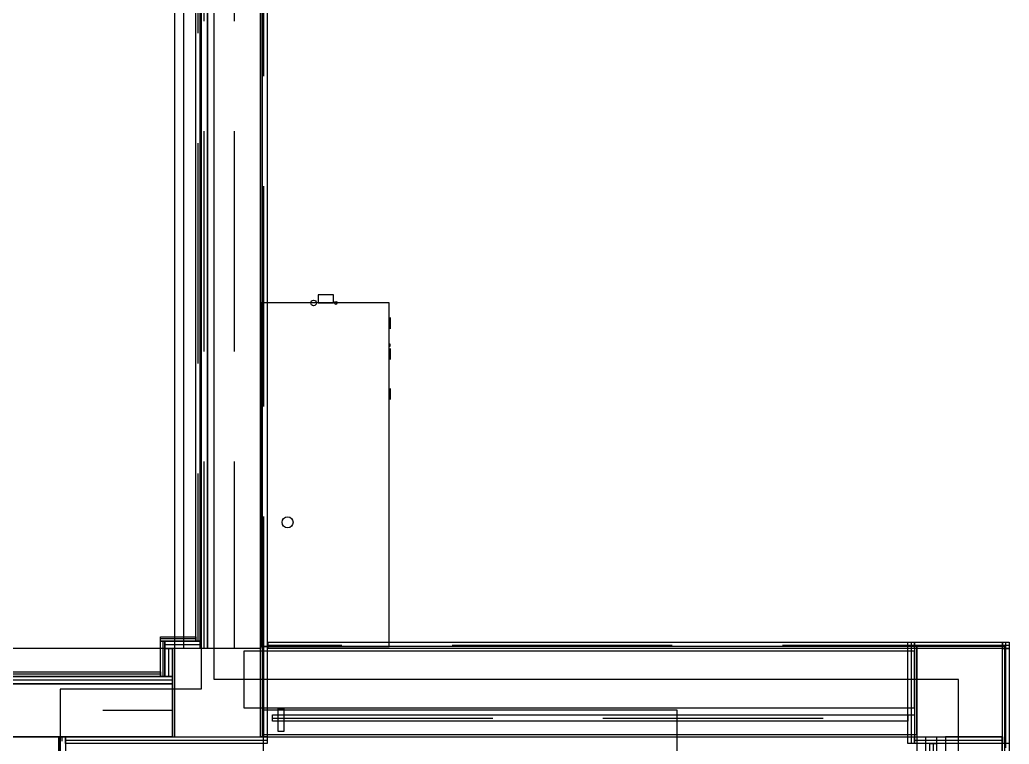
# Model space of a CAD drawing. Extents: x -23.2 to 18.8, y -18.4 to 11.3.
# Drawn here: x 5.442 to 7.689, y 0.619 to 2.264 of the extents above; entities that cross this region are included whole.
import ezdxf

# ---------------------------------------------------------------- set-up
doc = ezdxf.new("R2010")
doc.units = 0
doc.linetypes.add('DASHED', pattern=[0.75, 0.5, -0.25])
for name, color, linetype in [('BUILDINGELEMENTPROXY', 8, 'CONTINUOUS'), ('COVERING', 8, 'CONTINUOUS'), ('EJE_MUROS', 8, 'CONTINUOUS'), ('LOSAS', 3, 'CONTINUOUS'), ('MUROS', 7, 'CONTINUOUS'), ('RAILING', 8, 'CONTINUOUS'), ('VIGAS', 5, 'CONTINUOUS')]:
    doc.layers.add(name, color=color, linetype=linetype)

msp = doc.modelspace()

# ---------------------------------------------------------------- linework, layer by layer
at = {"layer": 'BUILDINGELEMENTPROXY'}
for p, q in [((5.9913, 1.6209), (5.9913, 0.8409)), ((6.2813, 1.6209), (5.9913, 1.6209)), ((6.155, 1.6391), (6.12, 1.6391)), ((6.12, 1.6391), (6.12, 1.6209)), ((6.12, 1.6209), (6.155, 1.6209)), ((6.155, 1.6209), (6.155, 1.6391)), ((6.2813, 0.8409), (6.2813, 1.6209)), ((6.2833, 1.5775), (6.2833, 1.5875)), ((6.2833, 1.5875), (6.2833, 1.5823)), ((6.2833, 1.5823), (6.2833, 1.5801)), ((6.2833, 1.5801), (6.2833, 1.57)), ((6.2833, 1.5784), (6.2833, 1.575)), ((6.2833, 1.5717), (6.2833, 1.5784)), ((6.2833, 1.5725), (6.2833, 1.5775)), ((6.2833, 1.575), (6.2833, 1.5717)), ((6.2833, 1.5625), (6.2833, 1.5725)), ((6.2833, 1.57), (6.2833, 1.5678)), ((6.2833, 1.5678), (6.2833, 1.5625)), ((6.2833, 1.5275), (6.2813, 1.5275)), ((6.2813, 1.5275), (6.2813, 1.5225)), ((6.2813, 1.5225), (6.2833, 1.5225)), ((6.2833, 1.5225), (6.2833, 1.5275)), ((6.2833, 1.5125), (6.2833, 1.5175)), ((6.2833, 1.5175), (6.2833, 1.5125)), ((6.2833, 1.4975), (6.2833, 1.5125)), ((6.2833, 1.5125), (6.2833, 1.4975)), ((6.2833, 1.4925), (6.2833, 1.4975)), ((6.2833, 1.4975), (6.2833, 1.4925)), ((6.2833, 1.4269), (6.2833, 1.4169)), ((6.2833, 1.4019), (6.2833, 1.4269)), ((6.2833, 1.4169), (6.2833, 1.4119)), ((6.2833, 1.4119), (6.2833, 1.4019)), ((5.9913, 0.8409), (6.2813, 0.8409)), ((6.0353, 0.6989, 2.7074), (6.0284, 0.6989, 2.7034)), ((6.0284, 0.6989, 2.7034), (6.0284, 0.6482, 2.7034)), ((6.0353, 0.6989, 2.7712), (6.0284, 0.6989, 2.7672)), ((6.0284, 0.6989, 2.7672), (6.0284, 0.6482, 2.7672)), ((6.0423, 0.6989, 2.7034), (6.0353, 0.6989, 2.7074)), ((6.0423, 0.6989, 2.7672), (6.0353, 0.6989, 2.7712)), ((6.0423, 0.6482, 2.7034), (6.0423, 0.6989, 2.7034)), ((6.0423, 0.6482, 2.7672), (6.0423, 0.6989, 2.7672)), ((6.9353, 0.6959, 2.9423), (5.9953, 0.6959, 2.9423)), ((5.9953, 0.6959, 2.9423), (5.9953, 0.6449, 2.9408)), ((6.9353, 0.6449, 2.9408), (6.9353, 0.6959, 2.9423)), ((5.9953, 0.6449, 2.9408), (5.9953, 0.5973, 2.938)), ((6.0284, 0.6482, 2.7034), (6.0353, 0.6482, 2.7074)), ((6.0284, 0.6482, 2.7672), (6.0353, 0.6482, 2.7712)), ((6.0353, 0.6482, 2.7074), (6.0423, 0.6482, 2.7034)), ((6.0353, 0.6482, 2.7712), (6.0423, 0.6482, 2.7672)), ((6.9353, 0.5973, 2.938), (6.9353, 0.6449, 2.9408))]:
    msp.add_line(p, q, dxfattribs=at)
for centre, radius in [((6.1094, 1.6209), 0.00635), ((6.1599, 1.6209), 0.0032), ((6.0503, 1.1229), 0.0125)]:
    msp.add_circle(centre, radius, dxfattribs=at)
at = {"layer": 'COVERING'}
for p, q in [((5.8838, 0.7659), (5.8838, 5.8659)), ((7.5738, 0.7659), (5.8838, 0.7659)), ((7.5738, -6.0241), (7.5738, 0.7659))]:
    msp.add_line(p, q, dxfattribs=at)
at = {"layer": 'EJE_MUROS', "linetype": 'DASHED'}
for p, q in [((5.9963, 0.6359), (5.9963, 5.9757)), ((5.8603, 5.7607), (5.8603, 0.8359)), ((5.9288, 5.7607), (5.9288, 0.8359)), ((5.8468, 5.7337), (5.8468, 0.8529)), ((5.8418, 0.8579), (5.7618, 0.8579)), ((5.7668, 0.8529), (5.7668, 0.7729)), ((5.8518, 0.8444), (5.7718, 0.8444)), ((5.7803, 0.8359), (5.7803, 0.7729)), ((7.6738, 0.8434), (6.0063, 0.8434)), ((7.4663, 0.8509), (7.4663, 0.6209)), ((7.6888, 0.8434), (7.4738, 0.8434)), ((7.6813, -6.1391), (7.6813, 0.8509)), ((7.6813, 0.6209), (7.6813, 0.8359)), ((5.7888, 0.7644), (1.8638, 0.7644)), ((5.7618, 0.7779), (1.8808, 0.7779)), ((1.8808, 0.6959), (5.7888, 0.6959)), ((6.0163, 0.6784), (7.4588, 0.6784)), ((7.4663, 0.6859), (7.4663, 0.6209)), ((5.4723, -6.0041), (5.4723, 0.6359)), ((5.5388, -6.1241), (5.5388, 0.6359)), ((5.5463, 0.6284), (6.0038, 0.6284)), ((7.4738, 0.6284), (7.6738, 0.6284)), ((7.4738, 0.6284), (7.5238, 0.6284)), ((7.5163, 0.6209), (7.5163, -5.9091))]:
    msp.add_line(p, q, dxfattribs=at)
at = {"layer": 'LOSAS'}
for p, q in [((5.8538, 5.8166), (5.8538, 0.7438)), ((5.8138, 5.7827), (5.8138, 0.8359)), ((5.8138, 0.8359), (1.7838, 0.8359)), ((5.8538, 0.7438), (5.5338, 0.7438)), ((5.5338, 0.7438), (5.5338, -5.9562)), ((1.8638, 0.6359), (7.4988, 0.6359)), ((7.4988, 0.6359), (7.4988, -5.9491))]:
    msp.add_line(p, q, dxfattribs=at)
at = {"layer": 'MUROS'}
for p, q in [((5.9888, 0.6359), (5.9888, 5.9757)), ((6.0038, 5.9757), (6.0038, 0.6359)), ((5.8518, 0.8359), (5.8518, 5.7607)), ((5.8688, 0.8359), (5.8688, 5.7607)), ((5.8688, 5.7607), (5.8688, 0.8359)), ((5.9888, 5.7607), (5.9888, 0.8359)), ((5.8418, 0.8529), (5.8418, 5.7337)), ((5.8518, 5.7337), (5.8518, 0.8529)), ((5.7618, 0.8529), (5.7618, 0.8629)), ((5.7618, 0.8629), (5.8418, 0.8629)), ((5.8418, 0.8629), (5.8418, 0.8529)), ((5.8418, 0.8529), (5.7618, 0.8529)), ((5.7618, 0.7729), (5.7618, 0.8529)), ((5.7618, 0.8529), (5.7718, 0.8529)), ((5.7718, 0.8359), (5.7718, 0.8529)), ((5.7718, 0.8529), (5.8518, 0.8529)), ((5.7718, 0.8529), (5.7718, 0.7729)), ((5.8518, 0.8359), (5.7718, 0.8359)), ((5.7718, 0.7729), (5.7718, 0.8359)), ((5.7718, 0.8359), (5.7888, 0.8359)), ((5.7888, 0.8359), (5.7888, 0.7729)), ((5.8518, 0.8529), (5.8418, 0.8529)), ((5.8518, 0.8529), (5.8518, 0.8359)), ((5.8688, 0.8359), (5.8518, 0.8359)), ((5.9888, 0.8359), (5.8688, 0.8359)), ((6.0063, 0.8359), (6.0063, 0.8509)), ((6.0063, 0.8509), (7.6738, 0.8509)), ((7.6738, 0.8359), (6.0063, 0.8359)), ((7.4588, 0.6209), (7.4588, 0.8509)), ((7.4588, 0.8509), (7.4738, 0.8509)), ((7.4738, 0.8509), (7.4738, 0.6209)), ((7.4738, 0.8359), (7.4738, 0.8509)), ((7.4738, 0.8509), (7.6888, 0.8509)), ((7.6888, 0.8359), (7.4738, 0.8359)), ((7.6738, -6.1391), (7.6738, 0.8509)), ((7.6738, 0.8509), (7.6888, 0.8509)), ((7.6738, 0.8509), (7.6738, 0.8359)), ((7.6738, 0.6209), (7.6738, 0.8359)), ((7.6738, 0.8359), (7.6888, 0.8359)), ((7.6888, 0.8509), (7.6888, 0.8359)), ((7.6888, 0.8509), (7.6888, -6.1391)), ((7.6888, 0.8359), (7.6888, 0.6209)), ((1.8638, 0.7729), (5.7888, 0.7729)), ((1.8808, 0.7829), (5.7618, 0.7829)), ((5.7618, 0.7729), (1.8808, 0.7729)), ((5.7618, 0.7829), (5.7618, 0.7729)), ((5.7718, 0.7729), (5.7618, 0.7729)), ((5.7888, 0.7729), (5.7718, 0.7729)), ((5.7888, 0.7729), (5.7888, 0.7559)), ((5.7888, 0.7559), (1.8638, 0.7559)), ((1.8808, 0.7559), (5.7888, 0.7559)), ((5.7888, 0.7559), (5.7888, 0.6359)), ((6.0163, 0.6859), (7.4588, 0.6859)), ((6.0163, 0.6709), (6.0163, 0.6859)), ((7.4588, 0.6859), (7.4588, 0.6709)), ((7.4588, 0.6209), (7.4588, 0.6859)), ((7.4588, 0.6859), (7.4738, 0.6859)), ((7.4738, 0.6859), (7.4738, 0.6209)), ((7.4588, 0.6709), (6.0163, 0.6709)), ((5.7888, 0.6359), (1.8808, 0.6359)), ((5.4123, 0.6359), (5.5323, 0.6359)), ((5.5313, -6.1241), (5.5313, 0.6359)), ((5.5313, 0.6359), (5.5463, 0.6359)), ((5.5323, 0.6359), (5.5323, -6.0041)), ((5.5463, 0.6359), (5.5463, -6.1241)), ((5.5463, 0.6359), (6.0038, 0.6359)), ((5.5463, 0.6209), (5.5463, 0.6359)), ((6.0038, 0.6359), (5.9888, 0.6359)), ((6.0038, 0.6359), (6.0038, 0.6209)), ((7.4738, 0.6359), (7.6738, 0.6359)), ((7.4738, 0.6209), (7.4738, 0.6359)), ((7.4738, 0.6359), (7.5238, 0.6359)), ((7.4738, 0.6209), (7.4738, 0.6359)), ((7.5238, 0.6359), (7.5238, 0.6209)), ((7.6738, 0.6359), (7.6738, 0.6209)), ((6.0038, 0.6209), (5.5463, 0.6209)), ((7.4738, 0.6209), (7.4588, 0.6209)), ((7.4738, 0.6209), (7.4588, 0.6209)), ((7.6738, 0.6209), (7.4738, 0.6209)), ((7.5238, 0.6209), (7.4738, 0.6209)), ((7.5088, -5.9091), (7.5088, 0.6209)), ((7.5088, 0.6209), (7.5238, 0.6209)), ((7.5238, 0.6209), (7.5238, -5.9091)), ((7.6888, 0.6209), (7.6738, 0.6209))]:
    msp.add_line(p, q, dxfattribs=at)
at = {"layer": 'RAILING'}
for p, q in [((7.4738, 0.8303), (5.9508, 0.8303)), ((5.9508, 0.8303), (5.9508, 0.7016)), ((7.4738, 0.7016), (7.4738, 0.8303)), ((5.9508, 0.7016), (7.4738, 0.7016)), ((7.6732, 0.6359), (7.5445, 0.6359)), ((7.5445, 0.6359), (7.5445, -5.9541)), ((7.6732, -5.9541), (7.6732, 0.6359))]:
    msp.add_line(p, q, dxfattribs=at)
at = {"layer": 'VIGAS'}
for p, q in [((5.7938, 5.9607), (5.7938, 0.6359)), ((5.9938, 0.6359), (5.9938, 5.9607)), ((5.7888, 0.8359), (1.8638, 0.8359)), ((5.7888, 0.6359), (5.7888, 0.8359)), ((7.4788, 0.8409), (5.9938, 0.8409)), ((5.9938, 0.8409), (5.9938, 0.6409)), ((7.4788, 0.8409), (7.4788, -6.1241)), ((7.6788, 0.8409), (7.4788, 0.8409)), ((7.4788, 0.6409), (7.4788, 0.8409)), ((7.6788, -6.1241), (7.6788, 0.8409)), ((1.8638, 0.6359), (5.7888, 0.6359)), ((5.7938, 0.6359), (5.9938, 0.6359)), ((5.9938, 0.6409), (7.4788, 0.6409))]:
    msp.add_line(p, q, dxfattribs=at)

doc.saveas('drawing.dxf')
